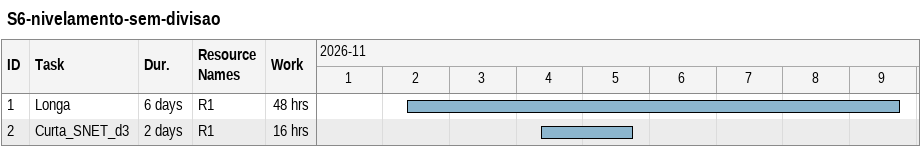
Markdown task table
S6-nivelamento-sem-divisao

| ID | Task | Duration | Start | Finish | Resources | Work (h) |
|---|---|---|---|---|---|---|
| 1 | Longa | 6d | 2026-11-02 | 2026-11-09 | R1 | 48 |
| 2 | Curta_SNET_d3 | 2d | 2026-11-04 | 2026-11-05 | R1 | 16 |
